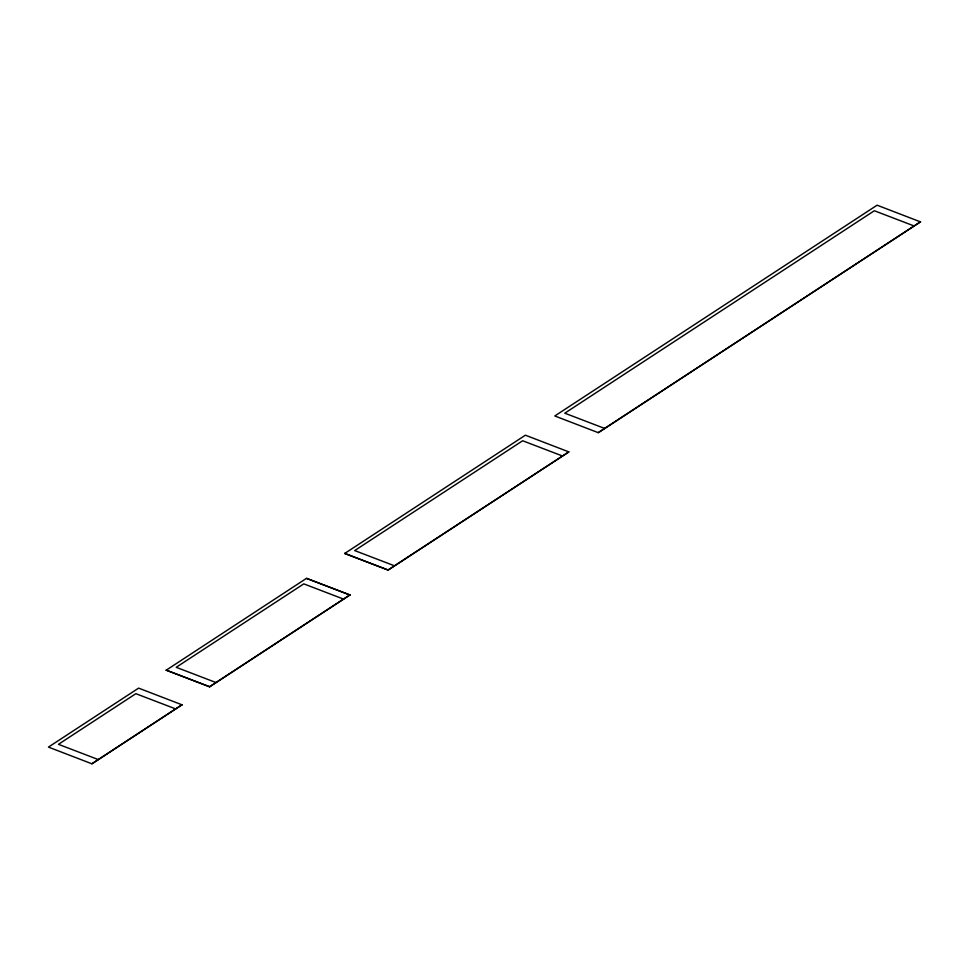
<?xml version="1.0" encoding="UTF-8"?>
<svg xmlns="http://www.w3.org/2000/svg" width="969" height="969" viewBox="0 0 969 969"><rect width="100%" height="100%" fill="white"/><g stroke="black" fill="none" stroke-linecap="round" stroke-linejoin="round"><path stroke-width="1.45" d="M166.256 670.173L306.531 578.323L349.942 594.942L209.667 686.791L166.256 670.173L209.667 686.791M344.746 553.444L525.392 435.19L568.851 451.905L388.157 570.063L344.746 553.444L388.157 570.063M920.55 221.901L877.09 205.198L554.801 415.967L598.261 432.671L920.502 221.816L598.261 432.671M209.619 686.706L349.942 594.942M388.121 569.978L568.851 451.905M91.91 763.802L182.039 704.742L91.91 763.802L48.45 747.099L138.628 688.123L182.075 704.838M914.13 225.983L874.341 210.745L564.794 413.182L604.583 428.407M562.432 455.975L522.642 440.75L354.69 550.574L394.492 565.811M306.567 578.408L349.979 595.027M343.571 599.108L303.769 583.871L176.201 667.302L215.99 682.539M175.668 708.908L135.866 693.683L58.443 744.313L98.232 759.551"/></g></svg>
